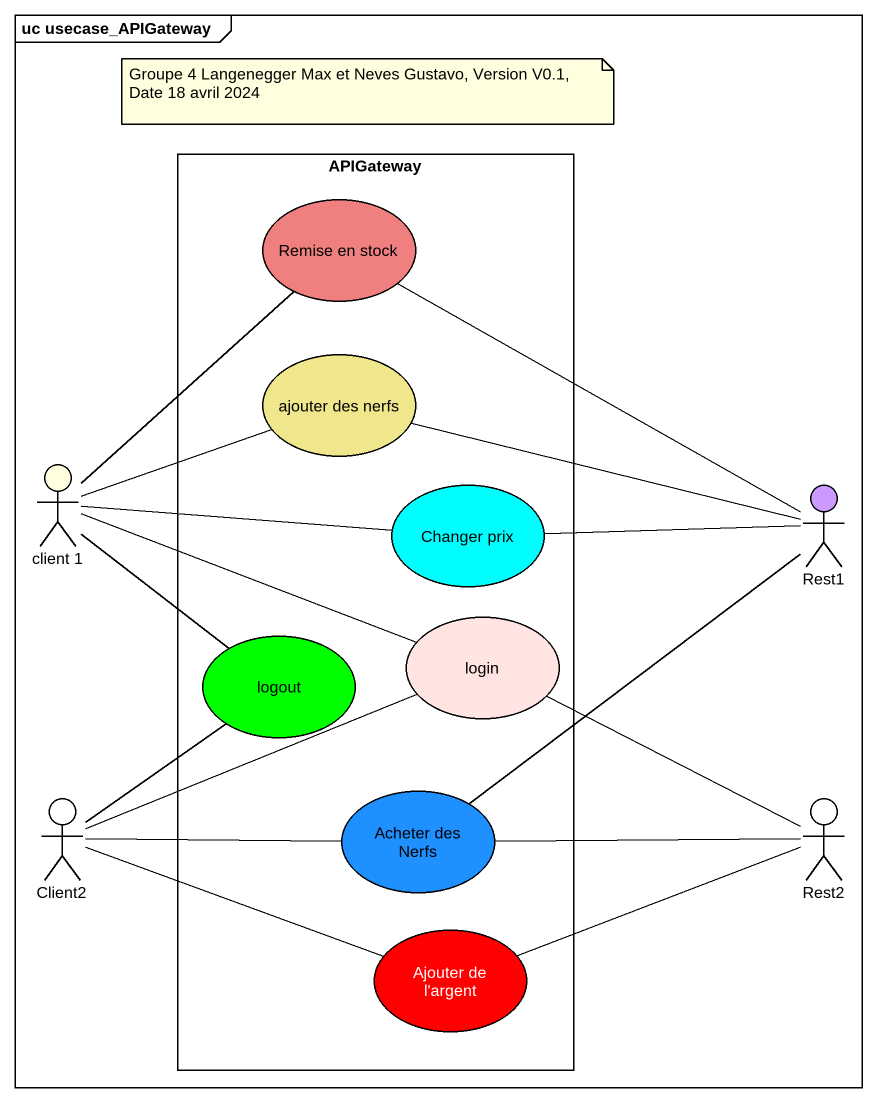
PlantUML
@startuml
mainframe uc usecase_APIGateway
rectangle APIGateway {
  usecase "Remise en stock" as Remise_en_stock #F08080
  usecase "ajouter des nerfs" as ajouter_des_nerfs #F0E68C
  usecase "Changer prix" as Changer_prix #00FEFE
  usecase login #FFE4E1
  usecase logout #00FF00
  usecase "Acheter des Nerfs" as Acheter_des_Nerfs #1E90FF
  usecase "Ajouter de l'argent" as Ajouter_de_l_argent #FF0000
}
actor "client 1" as client_1 #FFFFE0
actor Rest1 #CC99FF
actor Client2
actor Rest2
Remise_en_stock -- client_1
Remise_en_stock -- Rest1
ajouter_des_nerfs -right- Rest1
client_1 -right- ajouter_des_nerfs
client_1 -right- Changer_prix
Changer_prix -right- Rest1
login -left- client_1
logout -up- client_1
Client2 -right- login
Client2 -up- logout
Client2 -right- Acheter_des_Nerfs
Client2 -right- Ajouter_de_l_argent
Acheter_des_Nerfs -up- Rest1
Acheter_des_Nerfs -right- Rest2
Rest2 -left- login
Ajouter_de_l_argent -right- Rest2
note as N1
  Groupe 4 Langenegger Max et Neves Gustavo, Version V0.1, Date 18 avril 2024
end note
@enduml
